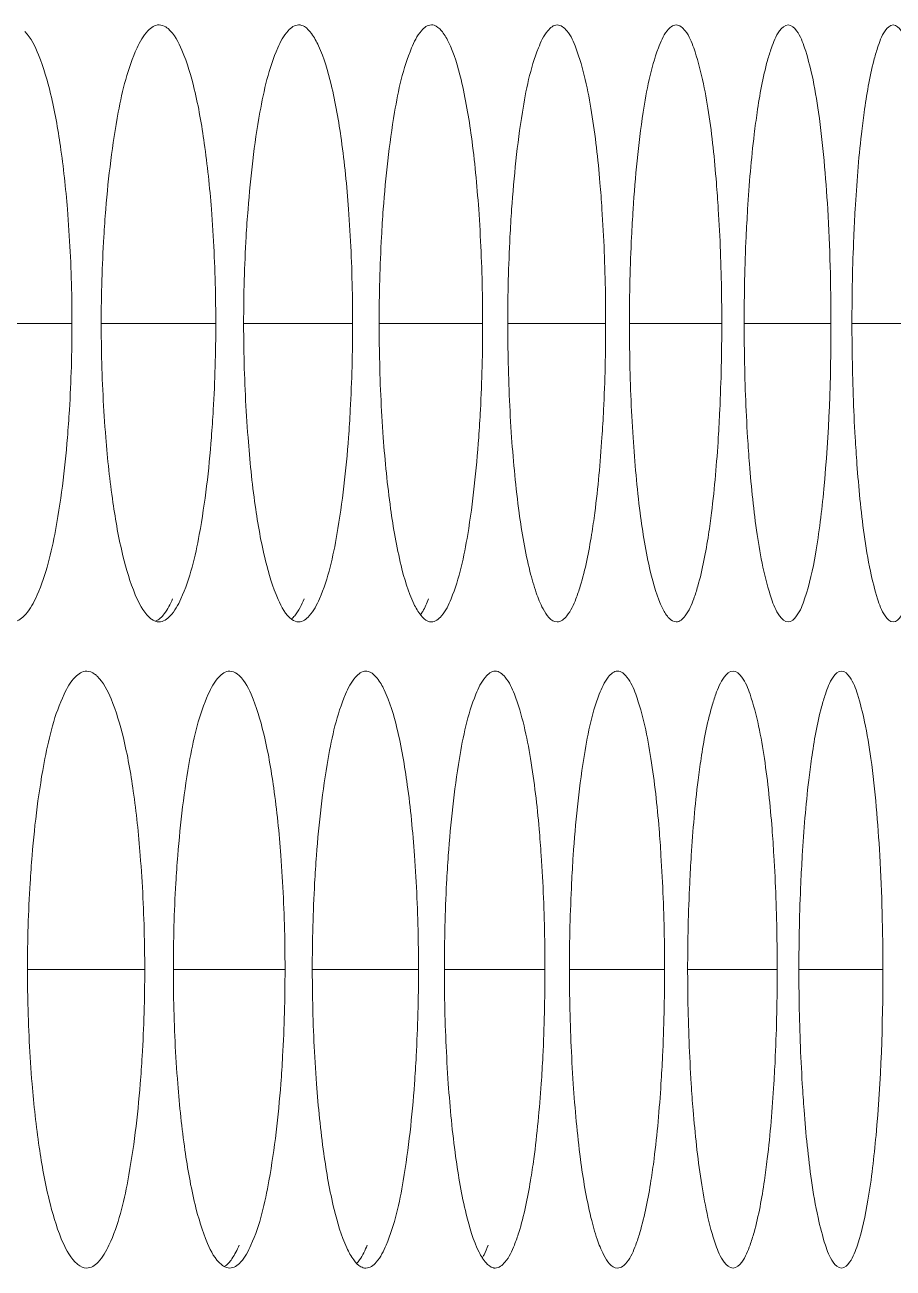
# Model space of a CAD drawing. Header units: millimetres. Extents: x 1177 to 4147, y 93 to 2194.
# Drawn here: x 2907.68 to 2916.4, y 1836.74 to 1849.24 of the extents above; entities that cross this region are included whole.
import ezdxf

# ---------------------------------------------------------------- set-up
doc = ezdxf.new("R2010")
doc.units = ezdxf.units.MM
doc.header["$LTSCALE"] = 0.1
doc.layers.add('标注', color=251, linetype='Continuous', lineweight=9)

msp = doc.modelspace()

# ---------------------------------------------------------------- linework, layer by layer
at = {"layer": '标注'}
for p, q in [((2906.944, 1846.236), (2908.15, 1846.236)), ((2908.444, 1846.236), (2909.595, 1846.236)), ((2909.875, 1846.236), (2910.97, 1846.236)), ((2911.237, 1846.236), (2912.277, 1846.236)), ((2912.529, 1846.236), (2913.513, 1846.236)), ((2913.752, 1846.236), (2914.68, 1846.236)), ((2914.905, 1846.236), (2915.777, 1846.236)), ((2915.988, 1846.236), (2916.804, 1846.236)), ((2907.703, 1839.741), (2908.881, 1839.741)), ((2909.169, 1839.741), (2910.291, 1839.741)), ((2910.565, 1839.741), (2911.632, 1839.741)), ((2911.892, 1839.741), (2912.903, 1839.741)), ((2913.149, 1839.741), (2914.105, 1839.741)), ((2914.337, 1839.741), (2915.237, 1839.741)), ((2915.455, 1839.741), (2916.299, 1839.741))]:
    msp.add_line(p, q, dxfattribs=at)
for points, knots in [([(2908.104, 1847.383), (2908.087, 1847.595), (2908.045, 1847.983), (2907.954, 1848.504), (2907.84, 1848.893), (2907.739, 1849.103), (2907.677, 1849.169)], [0, 0, 0, 0, 0.343252, 0.632232, 0.852748, 1, 1, 1, 1]), ([(2909.025, 1849.236), (2908.983, 1849.236), (2908.882, 1849.164), (2908.833, 1849.066), (2908.804, 1849.004)], [0, 0, 0, 0, 0.384136, 1, 1, 1, 1]), ([(2909.115, 1849.198), (2909.108, 1849.204), (2909.082, 1849.224), (2909.049, 1849.236), (2909.025, 1849.236)], [0, 0, 0, 0, 0.282086, 1, 1, 1, 1]), ([(2909.551, 1847.383), (2909.534, 1847.605), (2909.492, 1848.009), (2909.399, 1848.547), (2909.285, 1848.934), (2909.18, 1849.142), (2909.115, 1849.198)], [0, 0, 0, 0, 0.353299, 0.646273, 0.86342, 1, 1, 1, 1]), ([(2910.428, 1849.236), (2910.388, 1849.236), (2910.291, 1849.162), (2910.245, 1849.066), (2910.218, 1849.004)], [0, 0, 0, 0, 0.378328, 1, 1, 1, 1]), ([(2910.929, 1847.383), (2910.912, 1847.615), (2910.871, 1848.037), (2910.775, 1848.587), (2910.671, 1848.948), (2910.57, 1849.14), (2910.514, 1849.202), (2910.485, 1849.219)], [0, 0, 0, 0, 0.364158, 0.661207, 0.874207, 0.947517, 1, 1, 1, 1]), ([(2911.762, 1849.236), (2911.723, 1849.236), (2911.63, 1849.16), (2911.589, 1849.065), (2911.563, 1849.004)], [0, 0, 0, 0, 0.37223, 1, 1, 1, 1]), ([(2912.237, 1847.383), (2912.22, 1847.626), (2912.179, 1848.064), (2912.083, 1848.628), (2911.978, 1848.991), (2911.876, 1849.172), (2911.817, 1849.223), (2911.788, 1849.232)], [0, 0, 0, 0, 0.376417, 0.678059, 0.88637, 0.953961, 1, 1, 1, 1]), ([(2913.027, 1849.236), (2912.989, 1849.236), (2912.9, 1849.157), (2912.862, 1849.065), (2912.838, 1849.004)], [0, 0, 0, 0, 0.36584, 1, 1, 1, 1]), ([(2913.372, 1848.357), (2913.336, 1848.576), (2913.276, 1848.863), (2913.153, 1849.157), (2913.064, 1849.236), (2913.027, 1849.236)], [0, 0, 0, 0, 0.68404, 0.884461, 1, 1, 1, 1]), ([(2914.222, 1849.236), (2914.185, 1849.236), (2914.101, 1849.155), (2914.066, 1849.065), (2914.043, 1849.004)], [0, 0, 0, 0, 0.359161, 1, 1, 1, 1]), ([(2914.547, 1848.357), (2914.514, 1848.576), (2914.456, 1848.863), (2914.342, 1849.155), (2914.258, 1849.236), (2914.222, 1849.236)], [0, 0, 0, 0, 0.688296, 0.888112, 1, 1, 1, 1]), ([(2915.347, 1849.236), (2915.312, 1849.236), (2915.232, 1849.152), (2915.2, 1849.064), (2915.179, 1849.004)], [0, 0, 0, 0, 0.352199, 1, 1, 1, 1]), ([(2915.777, 1846.236), (2915.777, 1846.619), (2915.758, 1847.327), (2915.687, 1848.16), (2915.599, 1848.699), (2915.525, 1848.977), (2915.461, 1849.153), (2915.381, 1849.236), (2915.347, 1849.236)], [0, 0, 0, 0, 0.372429, 0.689732, 0.811883, 0.904664, 0.966442, 1, 1, 1, 1]), ([(2916.402, 1849.236), (2916.369, 1849.236), (2916.293, 1849.15), (2916.265, 1849.064), (2916.245, 1849.004)], [0, 0, 0, 0, 0.34497, 1, 1, 1, 1]), ([(2916.804, 1846.236), (2916.804, 1846.619), (2916.786, 1847.327), (2916.72, 1848.16), (2916.638, 1848.698), (2916.568, 1848.977), (2916.51, 1849.15), (2916.435, 1849.236), (2916.402, 1849.236)], [0, 0, 0, 0, 0.373515, 0.691581, 0.813864, 0.906521, 0.967776, 1, 1, 1, 1]), ([(2908.804, 1849.004), (2908.709, 1848.801), (2908.581, 1848.257), (2908.516, 1847.71), (2908.49, 1847.383)], [0, 0, 0, 0, 0.407017, 1, 1, 1, 1]), ([(2910.218, 1849.004), (2910.128, 1848.8), (2910.006, 1848.256), (2909.944, 1847.709), (2909.919, 1847.383)], [0, 0, 0, 0, 0.406317, 1, 1, 1, 1]), ([(2911.563, 1849.004), (2911.476, 1848.799), (2911.361, 1848.255), (2911.302, 1847.709), (2911.278, 1847.383)], [0, 0, 0, 0, 0.405644, 1, 1, 1, 1]), ([(2912.838, 1849.004), (2912.755, 1848.798), (2912.647, 1848.254), (2912.591, 1847.709), (2912.568, 1847.383)], [0, 0, 0, 0, 0.405, 1, 1, 1, 1]), ([(2914.043, 1849.004), (2913.965, 1848.797), (2913.863, 1848.253), (2913.81, 1847.709), (2913.789, 1847.383)], [0, 0, 0, 0, 0.404385, 1, 1, 1, 1]), ([(2915.179, 1849.004), (2915.164, 1848.963), (2915.1, 1848.751), (2915.061, 1848.532), (2915.035, 1848.357)], [0, 0, 0, 0, 0.198383, 1, 1, 1, 1]), ([(2916.245, 1849.004), (2916.231, 1848.963), (2916.171, 1848.75), (2916.135, 1848.532), (2916.11, 1848.357)], [0, 0, 0, 0, 0.197891, 1, 1, 1, 1]), ([(2913.476, 1847.383), (2913.47, 1847.472), (2913.445, 1847.798), (2913.41, 1848.122), (2913.372, 1848.357)], [0, 0, 0, 0, 0.272672, 1, 1, 1, 1]), ([(2914.645, 1847.383), (2914.639, 1847.472), (2914.616, 1847.797), (2914.583, 1848.122), (2914.547, 1848.357)], [0, 0, 0, 0, 0.272763, 1, 1, 1, 1]), ([(2915.035, 1848.357), (2915.025, 1848.284), (2914.982, 1847.961), (2914.955, 1847.636), (2914.939, 1847.383)], [0, 0, 0, 0, 0.224658, 1, 1, 1, 1]), ([(2916.11, 1848.357), (2916.1, 1848.284), (2916.06, 1847.961), (2916.035, 1847.636), (2916.02, 1847.383)], [0, 0, 0, 0, 0.224554, 1, 1, 1, 1]), ([(2908.15, 1846.236), (2908.15, 1846.334), (2908.146, 1846.717), (2908.127, 1847.099), (2908.104, 1847.383)], [0, 0, 0, 0, 0.255908, 1, 1, 1, 1]), ([(2908.49, 1847.383), (2908.482, 1847.291), (2908.456, 1846.909), (2908.444, 1846.526), (2908.444, 1846.236)], [0, 0, 0, 0, 0.241932, 1, 1, 1, 1]), ([(2909.595, 1846.236), (2909.595, 1846.334), (2909.591, 1846.717), (2909.573, 1847.099), (2909.551, 1847.383)], [0, 0, 0, 0, 0.255929, 1, 1, 1, 1]), ([(2909.919, 1847.383), (2909.911, 1847.291), (2909.886, 1846.909), (2909.875, 1846.526), (2909.875, 1846.236)], [0, 0, 0, 0, 0.241898, 1, 1, 1, 1]), ([(2910.97, 1846.236), (2910.97, 1846.334), (2910.967, 1846.717), (2910.95, 1847.099), (2910.929, 1847.383)], [0, 0, 0, 0, 0.255949, 1, 1, 1, 1]), ([(2911.278, 1847.383), (2911.271, 1847.291), (2911.247, 1846.909), (2911.237, 1846.526), (2911.237, 1846.236)], [0, 0, 0, 0, 0.241865, 1, 1, 1, 1]), ([(2912.277, 1846.236), (2912.277, 1846.334), (2912.273, 1846.717), (2912.257, 1847.099), (2912.237, 1847.383)], [0, 0, 0, 0, 0.255968, 1, 1, 1, 1]), ([(2912.568, 1847.383), (2912.562, 1847.291), (2912.539, 1846.909), (2912.529, 1846.526), (2912.529, 1846.236)], [0, 0, 0, 0, 0.241834, 1, 1, 1, 1]), ([(2913.513, 1846.236), (2913.513, 1846.334), (2913.51, 1846.717), (2913.495, 1847.099), (2913.476, 1847.383)], [0, 0, 0, 0, 0.255986, 1, 1, 1, 1]), ([(2913.789, 1847.383), (2913.783, 1847.291), (2913.761, 1846.909), (2913.752, 1846.526), (2913.752, 1846.236)], [0, 0, 0, 0, 0.241805, 1, 1, 1, 1]), ([(2914.68, 1846.236), (2914.68, 1846.334), (2914.677, 1846.717), (2914.663, 1847.099), (2914.645, 1847.383)], [0, 0, 0, 0, 0.256003, 1, 1, 1, 1]), ([(2914.939, 1847.383), (2914.934, 1847.291), (2914.913, 1846.909), (2914.905, 1846.526), (2914.905, 1846.236)], [0, 0, 0, 0, 0.241777, 1, 1, 1, 1]), ([(2916.02, 1847.383), (2916.015, 1847.291), (2915.996, 1846.909), (2915.988, 1846.526), (2915.988, 1846.236)], [0, 0, 0, 0, 0.241751, 1, 1, 1, 1]), ([(2908.104, 1845.089), (2908.112, 1845.181), (2908.139, 1845.563), (2908.15, 1845.946), (2908.15, 1846.236)], [0, 0, 0, 0, 0.24194, 1, 1, 1, 1]), ([(2908.444, 1846.236), (2908.444, 1846.138), (2908.448, 1845.755), (2908.467, 1845.373), (2908.49, 1845.089)], [0, 0, 0, 0, 0.255912, 1, 1, 1, 1]), ([(2909.551, 1845.089), (2909.558, 1845.181), (2909.584, 1845.563), (2909.595, 1845.946), (2909.595, 1846.236)], [0, 0, 0, 0, 0.241906, 1, 1, 1, 1]), ([(2909.875, 1846.236), (2909.875, 1846.138), (2909.879, 1845.755), (2909.897, 1845.373), (2909.919, 1845.089)], [0, 0, 0, 0, 0.255933, 1, 1, 1, 1]), ([(2910.929, 1845.089), (2910.936, 1845.181), (2910.96, 1845.563), (2910.97, 1845.946), (2910.97, 1846.236)], [0, 0, 0, 0, 0.241873, 1, 1, 1, 1]), ([(2911.237, 1846.236), (2911.237, 1846.138), (2911.241, 1845.755), (2911.257, 1845.373), (2911.278, 1845.089)], [0, 0, 0, 0, 0.255953, 1, 1, 1, 1]), ([(2912.237, 1845.089), (2912.244, 1845.181), (2912.267, 1845.563), (2912.277, 1845.946), (2912.277, 1846.236)], [0, 0, 0, 0, 0.241842, 1, 1, 1, 1]), ([(2912.529, 1846.236), (2912.529, 1846.138), (2912.533, 1845.755), (2912.548, 1845.373), (2912.568, 1845.089)], [0, 0, 0, 0, 0.255971, 1, 1, 1, 1]), ([(2913.476, 1845.089), (2913.482, 1845.181), (2913.504, 1845.563), (2913.513, 1845.946), (2913.513, 1846.236)], [0, 0, 0, 0, 0.241812, 1, 1, 1, 1]), ([(2913.752, 1846.236), (2913.752, 1846.138), (2913.755, 1845.755), (2913.77, 1845.373), (2913.789, 1845.089)], [0, 0, 0, 0, 0.255989, 1, 1, 1, 1]), ([(2914.645, 1845.089), (2914.651, 1845.181), (2914.671, 1845.563), (2914.68, 1845.946), (2914.68, 1846.236)], [0, 0, 0, 0, 0.241784, 1, 1, 1, 1]), ([(2914.905, 1846.236), (2914.905, 1846.138), (2914.908, 1845.756), (2914.922, 1845.373), (2914.939, 1845.089)], [0, 0, 0, 0, 0.256006, 1, 1, 1, 1]), ([(2915.512, 1843.468), (2915.563, 1843.614), (2915.64, 1843.981), (2915.751, 1844.903), (2915.777, 1845.68), (2915.777, 1846.236)], [0, 0, 0, 0, 0.166119, 0.401654, 1, 1, 1, 1]), ([(2915.988, 1846.236), (2915.988, 1846.138), (2915.991, 1845.756), (2916.004, 1845.373), (2916.02, 1845.089)], [0, 0, 0, 0, 0.256022, 1, 1, 1, 1]), ([(2907.782, 1843.468), (2907.88, 1843.671), (2908.011, 1844.215), (2908.078, 1844.762), (2908.104, 1845.089)], [0, 0, 0, 0, 0.407475, 1, 1, 1, 1]), ([(2908.49, 1845.089), (2908.507, 1844.871), (2908.55, 1844.472), (2908.643, 1843.94), (2908.758, 1843.553), (2908.861, 1843.344), (2908.925, 1843.284)], [0, 0, 0, 0, 0.349668, 0.641268, 0.859711, 1, 1, 1, 1]), ([(2909.244, 1843.468), (2909.338, 1843.672), (2909.463, 1844.216), (2909.526, 1844.763), (2909.551, 1845.089)], [0, 0, 0, 0, 0.406757, 1, 1, 1, 1]), ([(2909.919, 1845.089), (2909.936, 1844.86), (2909.978, 1844.446), (2910.074, 1843.896), (2910.189, 1843.513), (2910.294, 1843.307), (2910.361, 1843.26)], [0, 0, 0, 0, 0.360647, 0.656591, 0.871311, 1, 1, 1, 1]), ([(2910.637, 1843.468), (2910.726, 1843.673), (2910.845, 1844.217), (2910.905, 1844.763), (2910.929, 1845.089)], [0, 0, 0, 0, 0.406066, 1, 1, 1, 1]), ([(2911.278, 1845.089), (2911.296, 1844.85), (2911.338, 1844.418), (2911.435, 1843.858), (2911.54, 1843.495), (2911.642, 1843.311), (2911.698, 1843.255), (2911.727, 1843.243)], [0, 0, 0, 0, 0.372333, 0.672575, 0.882635, 0.952132, 1, 1, 1, 1]), ([(2911.96, 1843.468), (2912.045, 1843.674), (2912.157, 1844.218), (2912.214, 1844.763), (2912.237, 1845.089)], [0, 0, 0, 0, 0.405403, 1, 1, 1, 1]), ([(2912.568, 1845.089), (2912.586, 1844.836), (2912.629, 1844.384), (2912.715, 1843.866), (2912.808, 1843.54), (2912.877, 1843.367), (2912.962, 1843.236), (2913.027, 1843.236)], [0, 0, 0, 0, 0.389161, 0.695877, 0.811486, 0.900262, 1, 1, 1, 1]), ([(2913.372, 1844.115), (2913.384, 1844.188), (2913.43, 1844.511), (2913.459, 1844.836), (2913.476, 1845.089)], [0, 0, 0, 0, 0.224828, 1, 1, 1, 1]), ([(2913.789, 1845.089), (2913.805, 1844.836), (2913.845, 1844.385), (2913.937, 1843.809), (2914.039, 1843.448), (2914.136, 1843.276), (2914.196, 1843.236), (2914.222, 1843.236)], [0, 0, 0, 0, 0.389812, 0.696656, 0.899917, 0.961012, 1, 1, 1, 1]), ([(2914.547, 1844.115), (2914.558, 1844.188), (2914.602, 1844.511), (2914.629, 1844.836), (2914.645, 1845.089)], [0, 0, 0, 0, 0.224714, 1, 1, 1, 1]), ([(2914.939, 1845.089), (2914.945, 1845), (2914.968, 1844.675), (2915.001, 1844.35), (2915.035, 1844.115)], [0, 0, 0, 0, 0.272803, 1, 1, 1, 1]), ([(2916.02, 1845.089), (2916.026, 1845), (2916.047, 1844.675), (2916.078, 1844.35), (2916.11, 1844.115)], [0, 0, 0, 0, 0.272887, 1, 1, 1, 1]), ([(2913.214, 1843.468), (2913.23, 1843.509), (2913.301, 1843.72), (2913.344, 1843.94), (2913.372, 1844.115)], [0, 0, 0, 0, 0.199302, 1, 1, 1, 1]), ([(2914.398, 1843.468), (2914.413, 1843.509), (2914.48, 1843.721), (2914.52, 1843.94), (2914.547, 1844.115)], [0, 0, 0, 0, 0.198767, 1, 1, 1, 1]), ([(2915.035, 1844.115), (2915.068, 1843.897), (2915.123, 1843.609), (2915.232, 1843.32), (2915.312, 1843.236), (2915.347, 1843.236)], [0, 0, 0, 0, 0.692122, 0.891575, 1, 1, 1, 1]), ([(2916.11, 1844.115), (2916.128, 1843.991), (2916.162, 1843.774), (2916.233, 1843.495), (2916.293, 1843.322), (2916.369, 1843.236), (2916.402, 1843.236)], [0, 0, 0, 0, 0.396145, 0.696516, 0.895316, 1, 1, 1, 1]), ([(2907.553, 1843.236), (2907.596, 1843.236), (2907.701, 1843.307), (2907.752, 1843.406), (2907.782, 1843.468)], [0, 0, 0, 0, 0.389686, 1, 1, 1, 1]), ([(2908.989, 1843.243), (2909.025, 1843.256), (2909.096, 1843.329), (2909.138, 1843.415), (2909.161, 1843.467)], [0, 0, 0, 0, 0.398504, 1, 1, 1, 1]), ([(2909.025, 1843.236), (2909.067, 1843.236), (2909.168, 1843.309), (2909.216, 1843.406), (2909.244, 1843.468)], [0, 0, 0, 0, 0.384127, 1, 1, 1, 1]), ([(2910.356, 1843.266), (2910.368, 1843.275), (2910.423, 1843.334), (2910.458, 1843.408), (2910.482, 1843.467)], [0, 0, 0, 0, 0.193099, 1, 1, 1, 1]), ([(2910.428, 1843.236), (2910.469, 1843.236), (2910.566, 1843.311), (2910.61, 1843.407), (2910.637, 1843.468)], [0, 0, 0, 0, 0.37828, 1, 1, 1, 1]), ([(2911.653, 1843.31), (2911.661, 1843.32), (2911.693, 1843.37), (2911.717, 1843.424), (2911.734, 1843.467)], [0, 0, 0, 0, 0.212146, 1, 1, 1, 1]), ([(2911.762, 1843.236), (2911.801, 1843.236), (2911.894, 1843.313), (2911.935, 1843.407), (2911.96, 1843.468)], [0, 0, 0, 0, 0.372142, 1, 1, 1, 1]), ([(2913.027, 1843.236), (2913.064, 1843.236), (2913.153, 1843.315), (2913.19, 1843.407), (2913.214, 1843.468)], [0, 0, 0, 0, 0.36571, 1, 1, 1, 1]), ([(2914.222, 1843.236), (2914.258, 1843.236), (2914.342, 1843.317), (2914.376, 1843.408), (2914.398, 1843.468)], [0, 0, 0, 0, 0.358988, 1, 1, 1, 1]), ([(2915.347, 1843.236), (2915.381, 1843.236), (2915.461, 1843.32), (2915.492, 1843.408), (2915.512, 1843.468)], [0, 0, 0, 0, 0.351982, 1, 1, 1, 1]), ([(2916.402, 1843.236), (2916.435, 1843.236), (2916.51, 1843.322), (2916.538, 1843.408), (2916.557, 1843.468)], [0, 0, 0, 0, 0.34471, 1, 1, 1, 1]), ([(2908.925, 1843.284), (2908.933, 1843.276), (2908.961, 1843.252), (2908.998, 1843.236), (2909.025, 1843.236)], [0, 0, 0, 0, 0.288207, 1, 1, 1, 1]), ([(2908.298, 1842.741), (2908.254, 1842.741), (2908.151, 1842.669), (2908.101, 1842.571), (2908.071, 1842.509)], [0, 0, 0, 0, 0.386933, 1, 1, 1, 1]), ([(2908.404, 1842.689), (2908.396, 1842.697), (2908.366, 1842.723), (2908.326, 1842.741), (2908.298, 1842.741)], [0, 0, 0, 0, 0.288854, 1, 1, 1, 1]), ([(2908.836, 1840.888), (2908.819, 1841.105), (2908.778, 1841.501), (2908.685, 1842.03), (2908.571, 1842.419), (2908.468, 1842.627), (2908.404, 1842.689)], [0, 0, 0, 0, 0.348125, 0.639047, 0.857939, 1, 1, 1, 1]), ([(2909.735, 1842.741), (2909.694, 1842.741), (2909.595, 1842.667), (2909.548, 1842.571), (2909.52, 1842.509)], [0, 0, 0, 0, 0.381268, 1, 1, 1, 1]), ([(2910.249, 1840.888), (2910.232, 1841.115), (2910.19, 1841.527), (2910.096, 1842.074), (2909.981, 1842.459), (2909.876, 1842.665), (2909.809, 1842.714)], [0, 0, 0, 0, 0.358786, 0.65392, 0.869192, 1, 1, 1, 1]), ([(2911.104, 1842.741), (2911.064, 1842.741), (2910.969, 1842.665), (2910.926, 1842.57), (2910.899, 1842.509)], [0, 0, 0, 0, 0.375316, 1, 1, 1, 1]), ([(2911.592, 1840.888), (2911.575, 1841.126), (2911.534, 1841.555), (2911.438, 1842.112), (2911.333, 1842.475), (2911.231, 1842.661), (2911.174, 1842.718), (2911.145, 1842.731)], [0, 0, 0, 0, 0.370156, 0.669475, 0.880231, 0.950761, 1, 1, 1, 1]), ([(2912.403, 1842.741), (2912.365, 1842.741), (2912.274, 1842.663), (2912.234, 1842.57), (2912.209, 1842.509)], [0, 0, 0, 0, 0.369072, 1, 1, 1, 1]), ([(2912.758, 1841.862), (2912.722, 1842.081), (2912.66, 1842.369), (2912.532, 1842.663), (2912.442, 1842.741), (2912.403, 1842.741)], [0, 0, 0, 0, 0.68191, 0.882647, 1, 1, 1, 1]), ([(2913.633, 1842.741), (2913.596, 1842.741), (2913.509, 1842.661), (2913.473, 1842.57), (2913.449, 1842.509)], [0, 0, 0, 0, 0.362536, 1, 1, 1, 1]), ([(2913.968, 1841.862), (2913.934, 1842.081), (2913.875, 1842.368), (2913.756, 1842.661), (2913.67, 1842.741), (2913.633, 1842.741)], [0, 0, 0, 0, 0.686169, 0.886283, 1, 1, 1, 1]), ([(2914.793, 1842.741), (2914.757, 1842.741), (2914.675, 1842.659), (2914.642, 1842.569), (2914.62, 1842.509)], [0, 0, 0, 0, 0.355714, 1, 1, 1, 1]), ([(2915.108, 1841.862), (2915.076, 1842.08), (2915.02, 1842.367), (2914.91, 1842.659), (2914.828, 1842.741), (2914.793, 1842.741)], [0, 0, 0, 0, 0.690419, 0.889948, 1, 1, 1, 1]), ([(2915.883, 1842.741), (2915.849, 1842.741), (2915.771, 1842.656), (2915.741, 1842.569), (2915.721, 1842.509)], [0, 0, 0, 0, 0.348617, 1, 1, 1, 1]), ([(2916.299, 1839.741), (2916.299, 1840.124), (2916.281, 1840.832), (2916.212, 1841.665), (2916.127, 1842.203), (2916.055, 1842.482), (2915.994, 1842.656), (2915.917, 1842.741), (2915.883, 1842.741)], [0, 0, 0, 0, 0.372977, 0.690664, 0.812881, 0.905598, 0.967111, 1, 1, 1, 1]), ([(2908.071, 1842.509), (2907.975, 1842.306), (2907.843, 1841.762), (2907.776, 1841.215), (2907.749, 1840.888)], [0, 0, 0, 0, 0.407378, 1, 1, 1, 1]), ([(2909.52, 1842.509), (2909.427, 1842.305), (2909.302, 1841.761), (2909.239, 1841.214), (2909.213, 1840.888)], [0, 0, 0, 0, 0.406664, 1, 1, 1, 1]), ([(2910.899, 1842.509), (2910.811, 1842.304), (2910.692, 1841.76), (2910.632, 1841.214), (2910.607, 1840.888)], [0, 0, 0, 0, 0.405977, 1, 1, 1, 1]), ([(2912.209, 1842.509), (2912.125, 1842.303), (2912.013, 1841.759), (2911.955, 1841.214), (2911.932, 1840.888)], [0, 0, 0, 0, 0.405318, 1, 1, 1, 1]), ([(2913.449, 1842.509), (2913.369, 1842.302), (2913.264, 1841.759), (2913.209, 1841.214), (2913.187, 1840.888)], [0, 0, 0, 0, 0.404689, 1, 1, 1, 1]), ([(2914.62, 1842.509), (2914.605, 1842.468), (2914.538, 1842.256), (2914.498, 1842.037), (2914.472, 1841.862)], [0, 0, 0, 0, 0.198639, 1, 1, 1, 1]), ([(2915.721, 1842.509), (2915.707, 1842.468), (2915.644, 1842.256), (2915.607, 1842.037), (2915.582, 1841.862)], [0, 0, 0, 0, 0.198134, 1, 1, 1, 1]), ([(2912.865, 1840.888), (2912.859, 1840.977), (2912.834, 1841.302), (2912.797, 1841.627), (2912.758, 1841.862)], [0, 0, 0, 0, 0.272625, 1, 1, 1, 1]), ([(2914.069, 1840.888), (2914.064, 1840.977), (2914.04, 1841.302), (2914.005, 1841.627), (2913.968, 1841.862)], [0, 0, 0, 0, 0.272718, 1, 1, 1, 1]), ([(2914.472, 1841.862), (2914.461, 1841.789), (2914.417, 1841.466), (2914.389, 1841.141), (2914.373, 1840.888)], [0, 0, 0, 0, 0.224713, 1, 1, 1, 1]), ([(2915.203, 1840.888), (2915.198, 1840.977), (2915.176, 1841.302), (2915.143, 1841.627), (2915.108, 1841.862)], [0, 0, 0, 0, 0.272807, 1, 1, 1, 1]), ([(2915.582, 1841.862), (2915.571, 1841.789), (2915.53, 1841.466), (2915.504, 1841.14), (2915.489, 1840.888)], [0, 0, 0, 0, 0.224605, 1, 1, 1, 1]), ([(2907.749, 1840.888), (2907.742, 1840.796), (2907.714, 1840.414), (2907.703, 1840.031), (2907.703, 1839.741)], [0, 0, 0, 0, 0.24195, 1, 1, 1, 1]), ([(2908.881, 1839.741), (2908.881, 1839.839), (2908.877, 1840.222), (2908.859, 1840.604), (2908.836, 1840.888)], [0, 0, 0, 0, 0.255919, 1, 1, 1, 1]), ([(2909.213, 1840.888), (2909.205, 1840.796), (2909.179, 1840.414), (2909.169, 1840.031), (2909.169, 1839.741)], [0, 0, 0, 0, 0.241915, 1, 1, 1, 1]), ([(2910.291, 1839.741), (2910.291, 1839.839), (2910.288, 1840.222), (2910.27, 1840.604), (2910.249, 1840.888)], [0, 0, 0, 0, 0.255939, 1, 1, 1, 1]), ([(2910.607, 1840.888), (2910.6, 1840.796), (2910.575, 1840.414), (2910.565, 1840.031), (2910.565, 1839.741)], [0, 0, 0, 0, 0.241881, 1, 1, 1, 1]), ([(2911.632, 1839.741), (2911.632, 1839.839), (2911.629, 1840.222), (2911.612, 1840.604), (2911.592, 1840.888)], [0, 0, 0, 0, 0.255958, 1, 1, 1, 1]), ([(2911.932, 1840.888), (2911.925, 1840.796), (2911.902, 1840.414), (2911.892, 1840.031), (2911.892, 1839.741)], [0, 0, 0, 0, 0.24185, 1, 1, 1, 1]), ([(2912.903, 1839.741), (2912.903, 1839.839), (2912.9, 1840.222), (2912.885, 1840.604), (2912.865, 1840.888)], [0, 0, 0, 0, 0.255977, 1, 1, 1, 1]), ([(2913.187, 1840.888), (2913.181, 1840.796), (2913.159, 1840.414), (2913.149, 1840.031), (2913.149, 1839.741)], [0, 0, 0, 0, 0.24182, 1, 1, 1, 1]), ([(2914.105, 1839.741), (2914.105, 1839.839), (2914.102, 1840.221), (2914.088, 1840.604), (2914.069, 1840.888)], [0, 0, 0, 0, 0.255994, 1, 1, 1, 1]), ([(2914.373, 1840.888), (2914.367, 1840.796), (2914.346, 1840.414), (2914.337, 1840.031), (2914.337, 1839.741)], [0, 0, 0, 0, 0.241791, 1, 1, 1, 1]), ([(2915.237, 1839.741), (2915.237, 1839.839), (2915.234, 1840.221), (2915.221, 1840.604), (2915.203, 1840.888)], [0, 0, 0, 0, 0.256011, 1, 1, 1, 1]), ([(2915.489, 1840.888), (2915.483, 1840.796), (2915.463, 1840.414), (2915.455, 1840.031), (2915.455, 1839.741)], [0, 0, 0, 0, 0.241764, 1, 1, 1, 1]), ([(2907.703, 1839.741), (2907.703, 1839.643), (2907.707, 1839.26), (2907.726, 1838.878), (2907.749, 1838.594)], [0, 0, 0, 0, 0.255902, 1, 1, 1, 1]), ([(2908.836, 1838.594), (2908.844, 1838.686), (2908.87, 1839.068), (2908.881, 1839.451), (2908.881, 1839.741)], [0, 0, 0, 0, 0.241923, 1, 1, 1, 1]), ([(2909.169, 1839.741), (2909.169, 1839.643), (2909.172, 1839.26), (2909.19, 1838.878), (2909.213, 1838.594)], [0, 0, 0, 0, 0.255923, 1, 1, 1, 1]), ([(2910.249, 1838.594), (2910.256, 1838.686), (2910.281, 1839.068), (2910.291, 1839.451), (2910.291, 1839.741)], [0, 0, 0, 0, 0.241889, 1, 1, 1, 1]), ([(2910.565, 1839.741), (2910.565, 1839.643), (2910.569, 1839.26), (2910.586, 1838.878), (2910.607, 1838.594)], [0, 0, 0, 0, 0.255943, 1, 1, 1, 1]), ([(2911.592, 1838.594), (2911.599, 1838.686), (2911.622, 1839.068), (2911.632, 1839.451), (2911.632, 1839.741)], [0, 0, 0, 0, 0.241857, 1, 1, 1, 1]), ([(2911.892, 1839.741), (2911.892, 1839.643), (2911.895, 1839.26), (2911.912, 1838.878), (2911.932, 1838.594)], [0, 0, 0, 0, 0.255962, 1, 1, 1, 1]), ([(2912.865, 1838.594), (2912.872, 1838.686), (2912.894, 1839.068), (2912.903, 1839.451), (2912.903, 1839.741)], [0, 0, 0, 0, 0.241827, 1, 1, 1, 1]), ([(2913.149, 1839.741), (2913.149, 1839.643), (2913.153, 1839.26), (2913.168, 1838.878), (2913.187, 1838.594)], [0, 0, 0, 0, 0.25598, 1, 1, 1, 1]), ([(2914.069, 1838.594), (2914.075, 1838.686), (2914.096, 1839.068), (2914.105, 1839.451), (2914.105, 1839.741)], [0, 0, 0, 0, 0.241798, 1, 1, 1, 1]), ([(2914.337, 1839.741), (2914.337, 1839.643), (2914.34, 1839.26), (2914.355, 1838.878), (2914.373, 1838.594)], [0, 0, 0, 0, 0.255998, 1, 1, 1, 1]), ([(2915.203, 1838.594), (2915.209, 1838.686), (2915.229, 1839.068), (2915.237, 1839.451), (2915.237, 1839.741)], [0, 0, 0, 0, 0.241771, 1, 1, 1, 1]), ([(2915.455, 1839.741), (2915.455, 1839.643), (2915.458, 1839.26), (2915.472, 1838.878), (2915.489, 1838.594)], [0, 0, 0, 0, 0.256014, 1, 1, 1, 1]), ([(2916.043, 1836.973), (2916.093, 1837.119), (2916.167, 1837.486), (2916.274, 1838.409), (2916.299, 1839.185), (2916.299, 1839.741)], [0, 0, 0, 0, 0.165903, 0.40142, 1, 1, 1, 1]), ([(2907.749, 1838.594), (2907.767, 1838.381), (2907.809, 1837.99), (2907.902, 1837.467), (2908.016, 1837.078), (2908.118, 1836.869), (2908.18, 1836.803)], [0, 0, 0, 0, 0.344652, 0.634249, 0.854362, 1, 1, 1, 1]), ([(2908.522, 1836.973), (2908.617, 1837.176), (2908.746, 1837.72), (2908.81, 1838.267), (2908.836, 1838.594)], [0, 0, 0, 0, 0.407112, 1, 1, 1, 1]), ([(2909.213, 1838.594), (2909.23, 1838.37), (2909.273, 1837.964), (2909.367, 1837.423), (2909.482, 1837.037), (2909.586, 1836.83), (2909.652, 1836.776)], [0, 0, 0, 0, 0.354996, 0.648712, 0.865362, 1, 1, 1, 1]), ([(2909.949, 1836.973), (2910.041, 1837.177), (2910.162, 1837.721), (2910.224, 1838.268), (2910.249, 1838.594)], [0, 0, 0, 0, 0.406408, 1, 1, 1, 1]), ([(2910.607, 1838.594), (2910.625, 1838.36), (2910.667, 1837.936), (2910.763, 1837.383), (2910.868, 1837.022), (2910.969, 1836.832), (2911.024, 1836.771), (2911.053, 1836.755)], [0, 0, 0, 0, 0.366167, 0.664077, 0.876453, 0.948818, 1, 1, 1, 1]), ([(2911.307, 1836.973), (2911.395, 1837.178), (2911.51, 1837.722), (2911.568, 1838.268), (2911.592, 1838.594)], [0, 0, 0, 0, 0.405731, 1, 1, 1, 1]), ([(2911.932, 1838.594), (2911.949, 1838.349), (2911.991, 1837.909), (2912.088, 1837.342), (2912.194, 1836.979), (2912.296, 1836.8), (2912.355, 1836.751), (2912.383, 1836.744)], [0, 0, 0, 0, 0.378761, 0.681383, 0.888916, 0.955378, 1, 1, 1, 1]), ([(2912.758, 1837.62), (2912.77, 1837.693), (2912.818, 1838.016), (2912.848, 1838.341), (2912.865, 1838.594)], [0, 0, 0, 0, 0.224887, 1, 1, 1, 1]), ([(2913.187, 1838.594), (2913.204, 1838.341), (2913.246, 1837.889), (2913.329, 1837.371), (2913.42, 1837.045), (2913.487, 1836.873), (2913.569, 1836.741), (2913.633, 1836.741)], [0, 0, 0, 0, 0.390043, 0.697257, 0.812903, 0.901523, 1, 1, 1, 1]), ([(2913.968, 1837.62), (2913.98, 1837.693), (2914.025, 1838.016), (2914.053, 1838.341), (2914.069, 1838.594)], [0, 0, 0, 0, 0.22477, 1, 1, 1, 1]), ([(2914.373, 1838.594), (2914.378, 1838.505), (2914.402, 1838.18), (2914.436, 1837.855), (2914.472, 1837.62)], [0, 0, 0, 0, 0.272759, 1, 1, 1, 1]), ([(2915.108, 1837.62), (2915.119, 1837.693), (2915.162, 1838.016), (2915.188, 1838.341), (2915.203, 1838.594)], [0, 0, 0, 0, 0.224659, 1, 1, 1, 1]), ([(2915.489, 1838.594), (2915.494, 1838.505), (2915.516, 1838.18), (2915.548, 1837.855), (2915.582, 1837.62)], [0, 0, 0, 0, 0.272845, 1, 1, 1, 1]), ([(2912.596, 1836.973), (2912.612, 1837.014), (2912.685, 1837.225), (2912.729, 1837.444), (2912.758, 1837.62)], [0, 0, 0, 0, 0.199577, 1, 1, 1, 1]), ([(2913.815, 1836.973), (2913.83, 1837.014), (2913.899, 1837.225), (2913.941, 1837.445), (2913.968, 1837.62)], [0, 0, 0, 0, 0.199032, 1, 1, 1, 1]), ([(2914.472, 1837.62), (2914.505, 1837.401), (2914.562, 1837.114), (2914.675, 1836.823), (2914.757, 1836.741), (2914.793, 1836.741)], [0, 0, 0, 0, 0.690007, 0.889741, 1, 1, 1, 1]), ([(2914.964, 1836.973), (2914.979, 1837.014), (2915.044, 1837.226), (2915.082, 1837.445), (2915.108, 1837.62)], [0, 0, 0, 0, 0.198508, 1, 1, 1, 1]), ([(2915.582, 1837.62), (2915.599, 1837.496), (2915.635, 1837.279), (2915.709, 1837), (2915.771, 1836.826), (2915.849, 1836.741), (2915.883, 1836.741)], [0, 0, 0, 0, 0.394755, 0.694432, 0.893483, 1, 1, 1, 1]), ([(2908.298, 1836.741), (2908.341, 1836.741), (2908.443, 1836.813), (2908.493, 1836.911), (2908.522, 1836.973)], [0, 0, 0, 0, 0.386942, 1, 1, 1, 1]), ([(2909.681, 1836.757), (2909.712, 1836.775), (2909.771, 1836.845), (2909.81, 1836.924), (2909.831, 1836.972)], [0, 0, 0, 0, 0.409155, 1, 1, 1, 1]), ([(2909.735, 1836.741), (2909.777, 1836.741), (2909.876, 1836.814), (2909.922, 1836.911), (2909.949, 1836.973)], [0, 0, 0, 0, 0.38124, 1, 1, 1, 1]), ([(2911.014, 1836.79), (2911.023, 1836.8), (2911.066, 1836.856), (2911.096, 1836.92), (2911.117, 1836.972)], [0, 0, 0, 0, 0.202158, 1, 1, 1, 1]), ([(2911.104, 1836.741), (2911.144, 1836.741), (2911.239, 1836.816), (2911.281, 1836.912), (2911.307, 1836.973)], [0, 0, 0, 0, 0.375248, 1, 1, 1, 1]), ([(2912.276, 1836.847), (2912.281, 1836.856), (2912.303, 1836.896), (2912.321, 1836.939), (2912.333, 1836.972)], [0, 0, 0, 0, 0.222587, 1, 1, 1, 1]), ([(2912.403, 1836.741), (2912.442, 1836.741), (2912.532, 1836.819), (2912.571, 1836.912), (2912.596, 1836.973)], [0, 0, 0, 0, 0.368963, 1, 1, 1, 1]), ([(2913.633, 1836.741), (2913.67, 1836.741), (2913.756, 1836.821), (2913.792, 1836.912), (2913.815, 1836.973)], [0, 0, 0, 0, 0.362385, 1, 1, 1, 1]), ([(2914.793, 1836.741), (2914.828, 1836.741), (2914.91, 1836.823), (2914.942, 1836.913), (2914.964, 1836.973)], [0, 0, 0, 0, 0.35552, 1, 1, 1, 1]), ([(2915.883, 1836.741), (2915.917, 1836.741), (2915.994, 1836.826), (2916.023, 1836.913), (2916.043, 1836.973)], [0, 0, 0, 0, 0.348379, 1, 1, 1, 1]), ([(2908.18, 1836.803), (2908.189, 1836.794), (2908.221, 1836.763), (2908.266, 1836.741), (2908.298, 1836.741)], [0, 0, 0, 0, 0.294748, 1, 1, 1, 1]), ([(2909.652, 1836.776), (2909.658, 1836.77), (2909.683, 1836.752), (2909.714, 1836.741), (2909.735, 1836.741)], [0, 0, 0, 0, 0.281138, 1, 1, 1, 1]), ([(2912.383, 1836.744), (2912.386, 1836.743), (2912.393, 1836.741), (2912.4, 1836.741), (2912.403, 1836.741)], [0, 0, 0, 0, 0.50399, 1, 1, 1, 1])]:
    msp.add_open_spline(points, degree=3, knots=knots, dxfattribs=at)
for points in [[(2910.485, 1849.219), (2910.468, 1849.229), (2910.448, 1849.236), (2910.428, 1849.236)], [(2911.788, 1849.232), (2911.78, 1849.235), (2911.771, 1849.236), (2911.762, 1849.236)], [(2910.361, 1843.26), (2910.381, 1843.246), (2910.405, 1843.236), (2910.428, 1843.236)], [(2911.727, 1843.243), (2911.738, 1843.239), (2911.75, 1843.236), (2911.762, 1843.236)], [(2909.809, 1842.714), (2909.788, 1842.729), (2909.761, 1842.741), (2909.735, 1842.741)], [(2911.145, 1842.731), (2911.133, 1842.737), (2911.118, 1842.741), (2911.104, 1842.741)], [(2911.053, 1836.755), (2911.068, 1836.747), (2911.086, 1836.741), (2911.104, 1836.741)]]:
    msp.add_open_spline(points, degree=3, dxfattribs=at)

doc.saveas('drawing.dxf')
